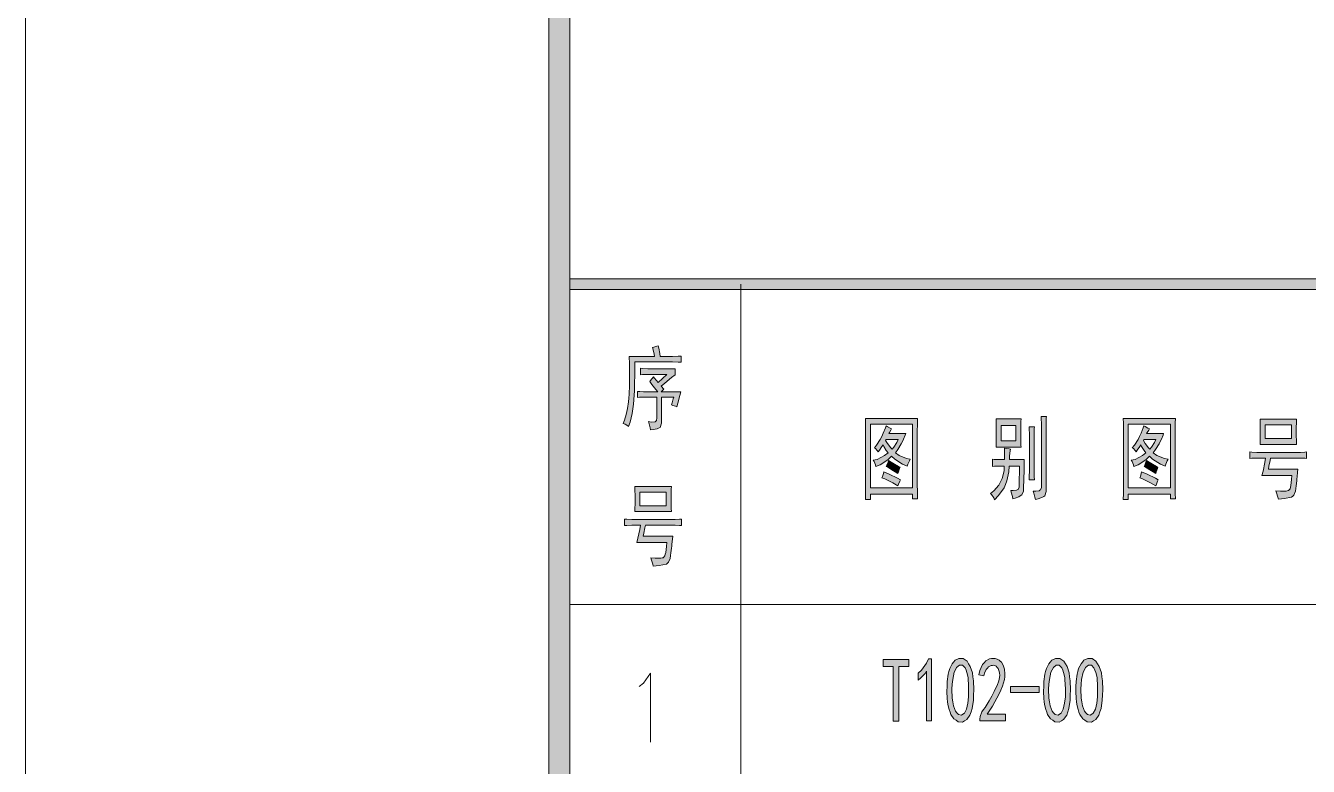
# Model space of a CAD drawing. Header units: millimetres. Extents: x 0 to 207, y 0 to 293.
# Drawn here: x 0 to 59.2, y 220.4 to 254.6 of the extents above; entities that cross this region are included whole.
import ezdxf

# ---------------------------------------------------------------- set-up
doc = ezdxf.new("R2010")
doc.units = ezdxf.units.MM

msp = doc.modelspace()

# ---------------------------------------------------------------- hatches: boundary and pattern name
h = msp.add_hatch(color=0)
h.dxf.hatch_style = 2
h.paths.add_polyline_path([(24.140583, 288.208861), (25.124833, 287.224611), (25.124833, 5.418667), (24.140583, 4.434417)])
h = msp.add_hatch(color=0)
h.dxf.hatch_style = 2
h.paths.add_polyline_path([(201.9935, 242.883972), (201.9935, 242.390083), (25.124833, 242.390083), (25.124833, 242.883972)])
h = msp.add_hatch(color=0)
h.dxf.hatch_style = 2
h.paths.add_polyline_path([(29.199417, 239.804222), (29.220583, 239.687806), (29.266444, 239.440861), (29.291139, 239.306806), (29.721528, 239.306806), (29.855583, 239.306806), (30.123694, 239.313861), (30.254222, 239.324444), (30.254222, 239.042222), (30.123694, 239.049278), (29.855583, 239.056333), (29.721528, 239.056333), (28.116389, 239.056333), (28.116389, 238.594194), (28.109333, 237.923917), (28.09875, 237.719306), (28.091694, 237.518222), (28.052889, 237.101944), (28.024667, 236.890278), (27.996444, 236.678611), (27.897667, 236.269389), (27.827111, 236.068306), (27.791833, 236.103583), (27.668361, 236.177667), (27.583694, 236.216472), (27.636611, 236.357583), (27.71775, 236.63275), (27.745972, 236.766806), (27.774194, 236.897333), (27.820056, 237.211306), (27.837694, 237.387694), (27.855333, 237.567611), (27.872972, 237.962722), (27.872972, 238.177917), (27.872972, 238.400167), (27.865917, 238.964611), (27.862389, 239.306806), (29.023028, 239.306806), (29.005389, 239.405583), (28.959528, 239.613722), (28.931306, 239.723083), (28.994806, 239.737194), (29.128861, 239.779528)])
h = msp.add_hatch(color=0)
h.dxf.hatch_style = 2
h.paths.add_polyline_path([(29.326417, 237.6805), (30.243639, 237.6805), (30.190722, 237.497056), (30.099, 237.147806), (30.056667, 236.982), (30.000222, 237.006694), (29.87675, 237.049028), (29.81325, 237.066667), (29.845, 237.165444), (29.894389, 237.348889), (29.919083, 237.430028), (29.351111, 237.430028), (29.351111, 236.399917), (29.351111, 236.227056), (29.284083, 236.022444), (29.217056, 235.994222), (29.150028, 235.966), (28.959528, 235.927194), (28.839583, 235.920139), (28.821944, 236.011861), (28.772556, 236.202361), (28.744333, 236.301139), (28.885444, 236.276444), (29.05125, 236.2835), (29.083, 236.318778), (29.111222, 236.350528), (29.135917, 236.466944), (29.128861, 236.551611), (29.128861, 237.430028), (28.60675, 237.430028), (28.5115, 237.430028), (28.331583, 237.422972), (28.246917, 237.412389), (28.246917, 237.694611), (28.345694, 237.687556), (28.518556, 237.6805), (28.592639, 237.6805), (29.174722, 237.6805), (29.093583, 237.786333), (28.906611, 238.019167), (28.804306, 238.142639), (28.825472, 238.177917), (28.913667, 238.28375), (28.977167, 238.361361), (29.012444, 238.319028), (29.121806, 238.195556), (29.199417, 238.110889), (29.594528, 238.477778), (28.86075, 238.477778), (28.723167, 238.477778), (28.476222, 238.467194), (28.373917, 238.460139), (28.373917, 238.76), (28.476222, 238.749417), (28.723167, 238.742361), (28.86075, 238.742361), (29.975528, 238.742361), (29.975528, 238.460139), (29.81325, 238.336667), (29.49575, 238.068556), (29.337, 237.927444), (29.453417, 237.796917)])
h = msp.add_hatch(color=0)
h.paths.add_polyline_path([(41.165639, 236.438722), (41.158583, 236.234111), (41.155056, 235.7755), (41.155056, 235.528556), (41.155056, 233.750556), (41.155056, 233.493028), (41.158583, 232.985028), (41.165639, 232.738083), (40.932806, 232.738083), (40.932806, 232.953278), (38.992528, 232.953278), (38.992528, 232.702806), (38.759694, 232.702806), (38.76675, 232.960333), (38.770278, 233.493028), (38.770278, 233.768194), (38.770278, 235.528556), (38.770278, 235.768444), (38.76675, 236.223528), (38.759694, 236.438722)])
h.paths.add_polyline_path([(40.932806, 233.2355), (40.932806, 236.174139), (38.992528, 236.174139), (38.992528, 233.2355)])
h = msp.add_hatch(color=0)
h.paths.add_polyline_path([(45.94225, 236.424611), (45.935194, 236.308194), (45.931667, 235.966), (45.931667, 235.74375), (45.931667, 235.517972), (45.935194, 235.204), (45.94225, 235.112278), (44.792194, 235.112278), (44.79925, 235.211056), (44.802778, 235.542667), (44.802778, 235.7755), (44.802778, 236.015389), (44.79925, 236.339944), (44.792194, 236.424611)])
h.paths.add_polyline_path([(45.709417, 235.412139), (45.709417, 236.12475), (45.025028, 236.12475), (45.025028, 235.412139)])
h = msp.add_hatch(color=0)
h.dxf.hatch_style = 2
h.paths.add_polyline_path([(47.117, 236.541028), (47.109944, 236.456361), (47.106417, 236.209417), (47.106417, 236.040083), (47.106417, 233.253139), (47.106417, 233.07675), (47.046444, 232.868611), (46.99, 232.836861), (46.930028, 232.805111), (46.739528, 232.738083), (46.605472, 232.702806), (46.587833, 232.805111), (46.534917, 232.995611), (46.499639, 233.087333), (46.623111, 233.087333), (46.778333, 233.1085), (46.813611, 233.126139), (46.848889, 233.147306), (46.884167, 233.260194), (46.884167, 233.351917), (46.884167, 236.040083), (46.884167, 236.191778), (46.877111, 236.438722), (46.873583, 236.541028)])
h = msp.add_hatch(color=0)
h.paths.add_polyline_path([(53.068361, 236.438722), (53.061306, 236.234111), (53.05425, 235.7755), (53.05425, 235.528556), (53.05425, 233.750556), (53.05425, 233.493028), (53.061306, 232.985028), (53.068361, 232.738083), (52.835528, 232.738083), (52.835528, 232.953278), (50.89525, 232.953278), (50.89525, 232.702806), (50.662417, 232.702806), (50.665944, 232.960333), (50.673, 233.493028), (50.673, 233.768194), (50.673, 235.528556), (50.673, 235.768444), (50.665944, 236.223528), (50.662417, 236.438722)])
h.paths.add_polyline_path([(52.835528, 233.2355), (52.835528, 236.174139), (50.89525, 236.174139), (50.89525, 233.2355)])
h = msp.add_hatch(color=0)
h.paths.add_polyline_path([(58.659889, 236.406972), (58.652833, 236.2835), (58.645778, 236.001278), (58.645778, 235.842528), (58.645778, 235.683778), (58.652833, 235.387444), (58.659889, 235.246333), (56.973611, 235.246333), (56.977139, 235.359222), (56.984194, 235.634389), (56.984194, 235.793139), (56.984194, 235.958944), (56.977139, 236.265861), (56.973611, 236.406972)])
h.paths.add_polyline_path([(58.427056, 235.510917), (58.427056, 236.142389), (57.206444, 236.142389), (57.206444, 235.510917)])
h = msp.add_hatch(color=0)
h.paths.add_polyline_path([(39.969722, 235.958944), (39.934444, 235.909556), (39.870944, 235.800194), (39.839194, 235.74375), (40.618833, 235.74375), (40.597667, 235.669667), (40.520056, 235.486222), (40.467139, 235.376861), (40.414222, 235.271028), (40.251944, 235.0135), (40.142583, 234.861806), (40.315444, 234.738333), (40.661167, 234.590167), (40.826972, 234.565472), (40.788167, 234.487861), (40.717611, 234.332639), (40.689389, 234.247972), (40.474194, 234.339694), (40.114361, 234.565472), (39.969722, 234.696), (39.800389, 234.53725), (39.440556, 234.307944), (39.246528, 234.230333), (39.228889, 234.307944), (39.165389, 234.449056), (39.119528, 234.512556), (39.3065, 234.554889), (39.648694, 234.731278), (39.807444, 234.861806), (39.722778, 234.971167), (39.606361, 235.154611), (39.574611, 235.228694), (39.521694, 235.144028), (39.408806, 234.978222), (39.352361, 234.897083), (39.310028, 234.964111), (39.225361, 235.062889), (39.1795, 235.094639), (39.278278, 235.211056), (39.444083, 235.472111), (39.514639, 235.61675), (39.585194, 235.764917), (39.683972, 236.008333), (39.712194, 236.107111), (39.772167, 236.068306), (39.899167, 235.990694)])
h.paths.add_polyline_path([(39.691028, 235.42625), (39.775694, 235.285139), (39.927389, 235.087583), (39.990889, 235.027611), (40.0685, 235.112278), (40.206083, 235.334528), (40.269583, 235.475639), (39.712194, 235.475639)])
h = msp.add_hatch(color=0)
h.dxf.hatch_style = 2
h.paths.add_polyline_path([(46.559611, 236.057722), (46.552556, 235.958944), (46.5455, 235.726111), (46.5455, 235.592056), (46.5455, 234.198583), (46.5455, 234.039833), (46.552556, 233.750556), (46.559611, 233.6165), (46.316194, 233.6165), (46.319722, 233.750556), (46.326778, 234.039833), (46.326778, 234.198583), (46.326778, 235.592056), (46.326778, 235.726111), (46.319722, 235.958944), (46.316194, 236.057722)])
h = msp.add_hatch(color=0)
h.paths.add_polyline_path([(51.868917, 235.958944), (51.837167, 235.909556), (51.770139, 235.800194), (51.741917, 235.74375), (52.521556, 235.74375), (52.496861, 235.669667), (52.422778, 235.486222), (52.369861, 235.376861), (52.316944, 235.271028), (52.154667, 235.0135), (52.045306, 234.861806), (52.218167, 234.738333), (52.560361, 234.590167), (52.729694, 234.565472), (52.690889, 234.487861), (52.620333, 234.332639), (52.592111, 234.247972), (52.376917, 234.339694), (52.017083, 234.565472), (51.868917, 234.696), (51.703111, 234.53725), (51.343278, 234.307944), (51.14925, 234.230333), (51.131611, 234.307944), (51.068111, 234.449056), (51.02225, 234.512556), (51.209222, 234.554889), (51.551417, 234.731278), (51.706639, 234.861806), (51.6255, 234.971167), (51.509083, 235.154611), (51.473806, 235.228694), (51.424417, 235.144028), (51.311528, 234.978222), (51.255083, 234.897083), (51.21275, 234.964111), (51.128083, 235.062889), (51.078694, 235.094639), (51.177472, 235.211056), (51.346806, 235.472111), (51.417361, 235.61675), (51.487917, 235.764917), (51.586694, 236.008333), (51.614917, 236.107111), (51.671361, 236.068306), (51.801889, 235.990694)])
h.paths.add_polyline_path([(51.590222, 235.42625), (51.678417, 235.285139), (51.830111, 235.087583), (51.893611, 235.027611), (51.967694, 235.112278), (52.108806, 235.334528), (52.172306, 235.475639), (51.614917, 235.475639)])
h = msp.add_hatch(color=0)
h.dxf.hatch_style = 2
h.paths.add_polyline_path([(45.187306, 234.547833), (45.187306, 234.639556), (45.18025, 234.904139), (45.176722, 235.077), (45.250806, 235.062889), (45.391917, 235.038194), (45.455417, 235.027611), (45.437778, 234.953528), (45.413083, 234.713639), (45.409556, 234.547833), (46.093944, 234.547833), (46.086889, 234.456111), (46.083361, 234.205639), (46.083361, 234.050417), (46.058667, 233.217861), (46.051611, 233.087333), (45.977528, 232.910944), (45.906972, 232.868611), (45.836417, 232.829806), (45.670611, 232.762778), (45.571833, 232.738083), (45.547139, 232.843917), (45.494222, 233.037944), (45.466, 233.119083), (45.575361, 233.119083), (45.727056, 233.136722), (45.769389, 233.150833), (45.808194, 233.168472), (45.850528, 233.26725), (45.850528, 233.351917), (45.871694, 234.247972), (45.395444, 234.247972), (45.377806, 233.983389), (45.293139, 233.560056), (45.226111, 233.401306), (45.162611, 233.242556), (44.908611, 232.88625), (44.721639, 232.688694), (44.682833, 232.780417), (44.587583, 232.928583), (44.534667, 232.985028), (44.686361, 233.101444), (44.915667, 233.369556), (44.996806, 233.517722), (45.074417, 233.665889), (45.159083, 234.032778), (45.162611, 234.247972), (44.943889, 234.247972), (44.873333, 234.247972), (44.718111, 234.240917), (44.629917, 234.230333), (44.629917, 234.565472), (44.711056, 234.554889), (44.866278, 234.547833), (44.943889, 234.547833)])
h = msp.add_hatch(color=0)
h.dxf.hatch_style = 2
h.paths.add_polyline_path([(39.828611, 234.498444), (40.026167, 234.382028), (40.294278, 234.230333), (40.364833, 234.198583), (40.333083, 234.131556), (40.283694, 233.983389), (40.259, 233.898722), (40.061444, 234.032778), (39.793333, 234.198583), (39.722778, 234.230333), (39.754528, 234.290306), (39.807444, 234.424361)])
h = msp.add_hatch(color=0)
h.dxf.hatch_style = 2
h.paths.add_polyline_path([(51.731333, 234.498444), (51.928889, 234.382028), (52.197, 234.230333), (52.264028, 234.198583), (52.235806, 234.131556), (52.182889, 233.983389), (52.161722, 233.898722), (51.964167, 234.032778), (51.696056, 234.198583), (51.6255, 234.230333), (51.653722, 234.290306), (51.706639, 234.424361)])
h = msp.add_hatch(color=0)
h.dxf.hatch_style = 2
h.paths.add_polyline_path([(58.726917, 234.879444), (58.839806, 234.879444), (59.037361, 234.8865), (59.122028, 234.897083), (59.122028, 234.597222), (59.037361, 234.604278), (58.839806, 234.614861), (58.726917, 234.614861), (57.460444, 234.614861), (57.439278, 234.498444), (57.386361, 234.240917), (57.358139, 234.099806), (58.726917, 234.099806), (58.709278, 233.96575), (58.684583, 233.7435), (58.674, 233.651778), (58.666944, 233.560056), (58.64225, 233.337806), (58.624611, 233.210806), (58.606972, 233.080278), (58.536417, 232.907417), (58.4835, 232.861556), (58.430583, 232.815694), (58.098972, 232.745139), (57.820278, 232.720444), (57.799111, 232.812167), (57.739139, 233.002667), (57.703861, 233.101444), (57.915528, 233.094389), (58.180111, 233.094389), (58.233028, 233.101444), (58.289472, 233.112028), (58.363556, 233.196694), (58.377667, 233.277833), (58.395306, 233.355444), (58.430583, 233.627083), (58.448222, 233.817583), (57.065333, 233.817583), (57.11825, 234.015139), (57.199389, 234.413778), (57.227611, 234.614861), (56.948917, 234.614861), (56.828972, 234.614861), (56.599667, 234.604278), (56.497361, 234.597222), (56.497361, 234.897083), (56.599667, 234.8865), (56.828972, 234.879444), (56.948917, 234.879444)])
h = msp.add_hatch(color=0)
h.dxf.hatch_style = 2
h.paths.add_polyline_path([(39.606361, 233.983389), (39.863889, 233.874028), (40.248417, 233.690583), (40.375417, 233.6165), (40.347194, 233.549472), (40.287222, 233.408361), (40.259, 233.334278), (40.019111, 233.475389), (39.65575, 233.658833), (39.525222, 233.701167), (39.549917, 233.768194), (39.59225, 233.909306)])
h = msp.add_hatch(color=0)
h.dxf.hatch_style = 2
h.paths.add_polyline_path([(51.509083, 233.983389), (51.766611, 233.874028), (52.147611, 233.690583), (52.278139, 233.6165), (52.246389, 233.549472), (52.189944, 233.408361), (52.161722, 233.334278), (51.921833, 233.475389), (51.554944, 233.658833), (51.427944, 233.701167), (51.452639, 233.768194), (51.491444, 233.909306)])
h = msp.add_hatch(color=0)
h.paths.add_polyline_path([(29.802667, 233.309583), (29.795611, 233.186111), (29.792083, 232.903889), (29.792083, 232.745139), (29.792083, 232.586389), (29.795611, 232.286528), (29.802667, 232.145417), (28.116389, 232.145417), (28.123444, 232.261833), (28.1305, 232.537), (28.1305, 232.69575), (28.1305, 232.861556), (28.123444, 233.168472), (28.116389, 233.309583)])
h.paths.add_polyline_path([(29.569833, 232.413528), (29.569833, 233.045), (28.349222, 233.045), (28.349222, 232.413528)])
h = msp.add_hatch(color=0)
h.dxf.hatch_style = 2
h.paths.add_polyline_path([(29.873222, 231.782056), (29.982583, 231.782056), (30.180139, 231.789111), (30.268333, 231.799694), (30.268333, 231.499833), (30.180139, 231.506889), (29.982583, 231.513944), (29.873222, 231.513944), (28.60675, 231.513944), (28.582056, 231.401056), (28.529139, 231.143528), (28.500917, 231.002417), (29.873222, 231.002417), (29.855583, 230.868361), (29.827361, 230.642583), (29.820306, 230.554389), (29.809722, 230.462667), (29.785028, 230.240417), (29.767389, 230.113417), (29.74975, 229.982889), (29.679194, 229.810028), (29.629806, 229.764167), (29.576889, 229.718306), (29.245278, 229.64775), (28.966583, 229.623056), (28.941889, 229.714778), (28.885444, 229.905278), (28.850167, 230.004056), (29.058306, 229.997), (29.322889, 229.997), (29.379333, 230.004056), (29.43225, 230.014639), (29.506333, 230.099306), (29.523972, 230.180444), (29.541611, 230.258056), (29.576889, 230.526167), (29.594528, 230.720194), (28.211639, 230.720194), (28.261028, 230.91775), (28.345694, 231.316389), (28.373917, 231.513944), (28.095222, 231.513944), (27.97175, 231.513944), (27.745972, 231.506889), (27.640139, 231.499833), (27.640139, 231.799694), (27.745972, 231.789111), (27.97175, 231.782056), (28.095222, 231.782056)])
h = msp.add_hatch(color=0)
h.dxf.hatch_style = 2
h.paths.add_polyline_path([(40.770528, 224.994611), (40.308389, 224.994611), (40.308389, 222.468722), (40.040278, 222.468722), (40.040278, 224.994611), (39.574611, 224.994611), (39.574611, 225.308583), (40.770528, 225.308583)])
h = msp.add_hatch(color=0)
h.dxf.hatch_style = 2
h.paths.add_polyline_path([(41.585444, 224.775889), (41.511361, 224.670056), (41.317333, 224.461917), (41.200917, 224.363139), (41.200917, 224.677111), (41.345556, 224.818222), (41.585444, 225.149833), (41.677167, 225.343861), (41.818278, 225.343861), (41.818278, 222.486361), (41.585444, 222.486361)])
h = msp.add_hatch(color=0)
h.paths.add_polyline_path([(42.527361, 224.070333), (42.530889, 224.292583), (42.57675, 224.641833), (42.615556, 224.768833), (42.650833, 224.899361), (42.760194, 225.111028), (42.83075, 225.192167), (42.897778, 225.276833), (43.070639, 225.357972), (43.172944, 225.357972), (43.27525, 225.357972), (43.451639, 225.238028), (43.525722, 225.118083), (43.603333, 224.998139), (43.702111, 224.69475), (43.723278, 224.511306), (43.747972, 224.327861), (43.762083, 223.911583), (43.7515, 223.671694), (43.744444, 223.435333), (43.684472, 223.050806), (43.635083, 222.902639), (43.585694, 222.750944), (43.437528, 222.542806), (43.33875, 222.486361), (43.239972, 222.426389), (43.042417, 222.4405), (42.943639, 222.511056), (42.844861, 222.581611), (42.707278, 222.768583), (42.664944, 222.885), (42.626139, 223.001417), (42.566167, 223.244833), (42.548528, 223.375361), (42.530889, 223.502361), (42.520306, 223.851611)])
h.paths.add_polyline_path([(42.770778, 224.172639), (42.753139, 223.943333), (42.763722, 223.537639), (42.795472, 223.357722), (42.823694, 223.177806), (42.918944, 222.927333), (42.985972, 222.85325), (43.053, 222.775639), (43.190583, 222.747417), (43.257611, 222.793278), (43.328167, 222.839139), (43.430472, 223.022583), (43.462222, 223.160167), (43.493972, 223.294222), (43.525722, 223.594083), (43.525722, 223.756361), (43.525722, 223.918639), (43.518667, 224.211444), (43.508083, 224.3455), (43.501028, 224.479556), (43.448111, 224.719444), (43.405778, 224.828806), (43.359917, 224.934639), (43.2435, 225.047528), (43.172944, 225.051056), (43.098861, 225.054583), (42.971861, 224.952278), (42.915417, 224.842917), (42.8625, 224.737083), (42.788417, 224.398417)])
h = msp.add_hatch(color=0)
h.dxf.hatch_style = 2
h.paths.add_polyline_path([(44.047833, 222.553389), (44.054889, 222.676861), (44.136028, 222.902639), (44.213639, 223.001417), (44.287722, 223.100194), (44.478222, 223.410639), (44.594639, 223.622306), (44.711056, 223.833972), (44.86275, 224.162056), (44.898028, 224.278472), (44.933306, 224.394889), (44.958, 224.595972), (44.950944, 224.677111), (44.940361, 224.761778), (44.887444, 224.899361), (44.838056, 224.952278), (44.792194, 225.005194), (44.686361, 225.051056), (44.626389, 225.044), (44.562889, 225.033417), (44.446472, 224.969917), (44.393556, 224.909944), (44.337111, 224.8535), (44.252444, 224.677111), (44.224222, 224.560694), (44.001972, 224.610083), (44.047833, 224.804111), (44.167778, 225.079278), (44.241861, 225.167472), (44.312417, 225.255667), (44.485278, 225.350917), (44.584056, 225.357972), (44.6405, 225.368556), (44.746333, 225.3615), (44.792194, 225.350917), (44.838056, 225.336806), (44.936833, 225.280361), (44.986222, 225.2345), (45.035611, 225.188639), (45.11675, 225.051056), (45.1485, 224.959333), (45.18025, 224.867611), (45.201417, 224.648889), (45.194361, 224.521889), (45.187306, 224.391361), (45.095583, 224.084444), (45.014444, 223.904528), (44.933306, 223.728139), (44.619333, 223.167222), (44.3865, 222.786222), (45.222583, 222.786222), (45.222583, 222.486361), (44.047833, 222.486361)])
h = msp.add_hatch(color=0)
h.paths.add_polyline_path([(46.99, 224.070333), (46.997056, 224.292583), (47.039389, 224.641833), (47.078194, 224.768833), (47.113472, 224.899361), (47.222833, 225.111028), (47.293389, 225.192167), (47.360417, 225.276833), (47.533278, 225.357972), (47.635583, 225.357972), (47.737889, 225.357972), (47.914278, 225.238028), (47.988361, 225.118083), (48.065972, 224.998139), (48.16475, 224.69475), (48.185917, 224.511306), (48.210611, 224.327861), (48.224722, 223.911583), (48.217667, 223.671694), (48.207083, 223.435333), (48.150639, 223.050806), (48.10125, 222.902639), (48.051861, 222.750944), (47.903694, 222.542806), (47.804917, 222.486361), (47.706139, 222.426389), (47.508583, 222.4405), (47.409806, 222.511056), (47.311028, 222.581611), (47.169917, 222.768583), (47.131111, 222.885), (47.088778, 223.001417), (47.032333, 223.244833), (47.014694, 223.375361), (46.997056, 223.502361), (46.982944, 223.851611)])
h.paths.add_polyline_path([(47.233417, 224.172639), (47.215778, 223.943333), (47.229889, 223.537639), (47.258111, 223.357722), (47.286333, 223.177806), (47.381583, 222.927333), (47.448611, 222.85325), (47.515639, 222.775639), (47.653222, 222.747417), (47.723778, 222.793278), (47.790806, 222.839139), (47.893111, 223.022583), (47.924861, 223.160167), (47.956611, 223.294222), (47.988361, 223.594083), (47.988361, 223.756361), (47.988361, 223.918639), (47.981306, 224.211444), (47.970722, 224.3455), (47.963667, 224.479556), (47.91075, 224.719444), (47.868417, 224.828806), (47.822556, 224.934639), (47.706139, 225.047528), (47.635583, 225.051056), (47.5615, 225.054583), (47.4345, 224.952278), (47.378056, 224.842917), (47.325139, 224.737083), (47.251056, 224.398417)])
h = msp.add_hatch(color=0)
h.paths.add_polyline_path([(48.478722, 224.070333), (48.48225, 224.292583), (48.528111, 224.641833), (48.563389, 224.768833), (48.602194, 224.899361), (48.711556, 225.111028), (48.778583, 225.192167), (48.849139, 225.276833), (49.022, 225.357972), (49.124306, 225.357972), (49.223083, 225.357972), (49.403, 225.238028), (49.477083, 225.118083), (49.551167, 224.998139), (49.649944, 224.69475), (49.674639, 224.511306), (49.699333, 224.327861), (49.713444, 223.911583), (49.702861, 223.671694), (49.695806, 223.435333), (49.635833, 223.050806), (49.586444, 222.902639), (49.537056, 222.750944), (49.388889, 222.542806), (49.290111, 222.486361), (49.191333, 222.426389), (48.993778, 222.4405), (48.895, 222.511056), (48.796222, 222.581611), (48.658639, 222.768583), (48.616306, 222.885), (48.5775, 223.001417), (48.517528, 223.244833), (48.499889, 223.375361), (48.48225, 223.502361), (48.471667, 223.851611)])
h.paths.add_polyline_path([(48.722139, 224.172639), (48.7045, 223.943333), (48.715083, 223.537639), (48.746833, 223.357722), (48.775056, 223.177806), (48.870306, 222.927333), (48.937333, 222.85325), (49.004361, 222.775639), (49.141944, 222.747417), (49.208972, 222.793278), (49.279528, 222.839139), (49.381833, 223.022583), (49.413583, 223.160167), (49.445333, 223.294222), (49.477083, 223.594083), (49.477083, 223.756361), (49.477083, 223.918639), (49.470028, 224.211444), (49.459444, 224.3455), (49.452389, 224.479556), (49.399472, 224.719444), (49.353611, 224.828806), (49.311278, 224.934639), (49.194861, 225.047528), (49.124306, 225.051056), (49.050222, 225.054583), (48.923222, 224.952278), (48.866778, 224.842917), (48.810333, 224.737083), (48.739778, 224.398417)])
h = msp.add_hatch(color=0)
h.dxf.hatch_style = 2
h.paths.add_polyline_path([(46.781861, 223.798694), (45.455417, 223.798694), (45.455417, 224.063278), (46.781861, 224.063278)])

# ---------------------------------------------------------------- linework, layer by layer
at = {"color": 0, "lineweight": 0}
for points in [[(0, 0), (206.918278, 0), (206.918278, 292.643278), (0, 292.643278)], [(24.140583, 288.208861), (25.124833, 287.224611), (25.124833, 5.418667), (24.140583, 4.434417)], [(201.9935, 242.883972), (201.9935, 242.390083), (25.124833, 242.390083), (25.124833, 242.883972)], [(29.199417, 239.804222), (29.220583, 239.687806), (29.266444, 239.440861), (29.291139, 239.306806), (29.721528, 239.306806), (29.855583, 239.306806), (30.123694, 239.313861), (30.254222, 239.324444), (30.254222, 239.042222), (30.123694, 239.049278), (29.855583, 239.056333), (29.721528, 239.056333), (28.116389, 239.056333), (28.116389, 238.594194), (28.109333, 237.923917), (28.09875, 237.719306), (28.091694, 237.518222), (28.052889, 237.101944), (28.024667, 236.890278), (27.996444, 236.678611), (27.897667, 236.269389), (27.827111, 236.068306), (27.791833, 236.103583), (27.668361, 236.177667), (27.583694, 236.216472), (27.636611, 236.357583), (27.71775, 236.63275), (27.745972, 236.766806), (27.774194, 236.897333), (27.820056, 237.211306), (27.837694, 237.387694), (27.855333, 237.567611), (27.872972, 237.962722), (27.872972, 238.177917), (27.872972, 238.400167), (27.865917, 238.964611), (27.862389, 239.306806), (29.023028, 239.306806), (29.005389, 239.405583), (28.959528, 239.613722), (28.931306, 239.723083), (28.994806, 239.737194), (29.128861, 239.779528)], [(29.326417, 237.6805), (30.243639, 237.6805), (30.190722, 237.497056), (30.099, 237.147806), (30.056667, 236.982), (30.000222, 237.006694), (29.87675, 237.049028), (29.81325, 237.066667), (29.845, 237.165444), (29.894389, 237.348889), (29.919083, 237.430028), (29.351111, 237.430028), (29.351111, 236.399917), (29.351111, 236.227056), (29.284083, 236.022444), (29.217056, 235.994222), (29.150028, 235.966), (28.959528, 235.927194), (28.839583, 235.920139), (28.821944, 236.011861), (28.772556, 236.202361), (28.744333, 236.301139), (28.885444, 236.276444), (29.05125, 236.2835), (29.083, 236.318778), (29.111222, 236.350528), (29.135917, 236.466944), (29.128861, 236.551611), (29.128861, 237.430028), (28.60675, 237.430028), (28.5115, 237.430028), (28.331583, 237.422972), (28.246917, 237.412389), (28.246917, 237.694611), (28.345694, 237.687556), (28.518556, 237.6805), (28.592639, 237.6805), (29.174722, 237.6805), (29.093583, 237.786333), (28.906611, 238.019167), (28.804306, 238.142639), (28.825472, 238.177917), (28.913667, 238.28375), (28.977167, 238.361361), (29.012444, 238.319028), (29.121806, 238.195556), (29.199417, 238.110889), (29.594528, 238.477778), (28.86075, 238.477778), (28.723167, 238.477778), (28.476222, 238.467194), (28.373917, 238.460139), (28.373917, 238.76), (28.476222, 238.749417), (28.723167, 238.742361), (28.86075, 238.742361), (29.975528, 238.742361), (29.975528, 238.460139), (29.81325, 238.336667), (29.49575, 238.068556), (29.337, 237.927444), (29.453417, 237.796917)], [(41.165639, 236.438722), (41.158583, 236.234111), (41.155056, 235.7755), (41.155056, 235.528556), (41.155056, 233.750556), (41.155056, 233.493028), (41.158583, 232.985028), (41.165639, 232.738083), (40.932806, 232.738083), (40.932806, 232.953278), (38.992528, 232.953278), (38.992528, 232.702806), (38.759694, 232.702806), (38.76675, 232.960333), (38.770278, 233.493028), (38.770278, 233.768194), (38.770278, 235.528556), (38.770278, 235.768444), (38.76675, 236.223528), (38.759694, 236.438722)], [(45.94225, 236.424611), (45.935194, 236.308194), (45.931667, 235.966), (45.931667, 235.74375), (45.931667, 235.517972), (45.935194, 235.204), (45.94225, 235.112278), (44.792194, 235.112278), (44.79925, 235.211056), (44.802778, 235.542667), (44.802778, 235.7755), (44.802778, 236.015389), (44.79925, 236.339944), (44.792194, 236.424611)], [(47.117, 236.541028), (47.109944, 236.456361), (47.106417, 236.209417), (47.106417, 236.040083), (47.106417, 233.253139), (47.106417, 233.07675), (47.046444, 232.868611), (46.99, 232.836861), (46.930028, 232.805111), (46.739528, 232.738083), (46.605472, 232.702806), (46.587833, 232.805111), (46.534917, 232.995611), (46.499639, 233.087333), (46.623111, 233.087333), (46.778333, 233.1085), (46.813611, 233.126139), (46.848889, 233.147306), (46.884167, 233.260194), (46.884167, 233.351917), (46.884167, 236.040083), (46.884167, 236.191778), (46.877111, 236.438722), (46.873583, 236.541028)], [(53.068361, 236.438722), (53.061306, 236.234111), (53.05425, 235.7755), (53.05425, 235.528556), (53.05425, 233.750556), (53.05425, 233.493028), (53.061306, 232.985028), (53.068361, 232.738083), (52.835528, 232.738083), (52.835528, 232.953278), (50.89525, 232.953278), (50.89525, 232.702806), (50.662417, 232.702806), (50.665944, 232.960333), (50.673, 233.493028), (50.673, 233.768194), (50.673, 235.528556), (50.673, 235.768444), (50.665944, 236.223528), (50.662417, 236.438722)], [(58.659889, 236.406972), (58.652833, 236.2835), (58.645778, 236.001278), (58.645778, 235.842528), (58.645778, 235.683778), (58.652833, 235.387444), (58.659889, 235.246333), (56.973611, 235.246333), (56.977139, 235.359222), (56.984194, 235.634389), (56.984194, 235.793139), (56.984194, 235.958944), (56.977139, 236.265861), (56.973611, 236.406972)], [(40.932806, 233.2355), (40.932806, 236.174139), (38.992528, 236.174139), (38.992528, 233.2355)], [(39.969722, 235.958944), (39.934444, 235.909556), (39.870944, 235.800194), (39.839194, 235.74375), (40.618833, 235.74375), (40.597667, 235.669667), (40.520056, 235.486222), (40.467139, 235.376861), (40.414222, 235.271028), (40.251944, 235.0135), (40.142583, 234.861806), (40.315444, 234.738333), (40.661167, 234.590167), (40.826972, 234.565472), (40.788167, 234.487861), (40.717611, 234.332639), (40.689389, 234.247972), (40.474194, 234.339694), (40.114361, 234.565472), (39.969722, 234.696), (39.800389, 234.53725), (39.440556, 234.307944), (39.246528, 234.230333), (39.228889, 234.307944), (39.165389, 234.449056), (39.119528, 234.512556), (39.3065, 234.554889), (39.648694, 234.731278), (39.807444, 234.861806), (39.722778, 234.971167), (39.606361, 235.154611), (39.574611, 235.228694), (39.521694, 235.144028), (39.408806, 234.978222), (39.352361, 234.897083), (39.310028, 234.964111), (39.225361, 235.062889), (39.1795, 235.094639), (39.278278, 235.211056), (39.444083, 235.472111), (39.514639, 235.61675), (39.585194, 235.764917), (39.683972, 236.008333), (39.712194, 236.107111), (39.772167, 236.068306), (39.899167, 235.990694)], [(45.709417, 235.412139), (45.709417, 236.12475), (45.025028, 236.12475), (45.025028, 235.412139)], [(46.559611, 236.057722), (46.552556, 235.958944), (46.5455, 235.726111), (46.5455, 235.592056), (46.5455, 234.198583), (46.5455, 234.039833), (46.552556, 233.750556), (46.559611, 233.6165), (46.316194, 233.6165), (46.319722, 233.750556), (46.326778, 234.039833), (46.326778, 234.198583), (46.326778, 235.592056), (46.326778, 235.726111), (46.319722, 235.958944), (46.316194, 236.057722)], [(52.835528, 233.2355), (52.835528, 236.174139), (50.89525, 236.174139), (50.89525, 233.2355)], [(51.868917, 235.958944), (51.837167, 235.909556), (51.770139, 235.800194), (51.741917, 235.74375), (52.521556, 235.74375), (52.496861, 235.669667), (52.422778, 235.486222), (52.369861, 235.376861), (52.316944, 235.271028), (52.154667, 235.0135), (52.045306, 234.861806), (52.218167, 234.738333), (52.560361, 234.590167), (52.729694, 234.565472), (52.690889, 234.487861), (52.620333, 234.332639), (52.592111, 234.247972), (52.376917, 234.339694), (52.017083, 234.565472), (51.868917, 234.696), (51.703111, 234.53725), (51.343278, 234.307944), (51.14925, 234.230333), (51.131611, 234.307944), (51.068111, 234.449056), (51.02225, 234.512556), (51.209222, 234.554889), (51.551417, 234.731278), (51.706639, 234.861806), (51.6255, 234.971167), (51.509083, 235.154611), (51.473806, 235.228694), (51.424417, 235.144028), (51.311528, 234.978222), (51.255083, 234.897083), (51.21275, 234.964111), (51.128083, 235.062889), (51.078694, 235.094639), (51.177472, 235.211056), (51.346806, 235.472111), (51.417361, 235.61675), (51.487917, 235.764917), (51.586694, 236.008333), (51.614917, 236.107111), (51.671361, 236.068306), (51.801889, 235.990694)], [(58.427056, 235.510917), (58.427056, 236.142389), (57.206444, 236.142389), (57.206444, 235.510917)], [(39.691028, 235.42625), (39.775694, 235.285139), (39.927389, 235.087583), (39.990889, 235.027611), (40.0685, 235.112278), (40.206083, 235.334528), (40.269583, 235.475639), (39.712194, 235.475639)], [(45.187306, 234.547833), (45.187306, 234.639556), (45.18025, 234.904139), (45.176722, 235.077), (45.250806, 235.062889), (45.391917, 235.038194), (45.455417, 235.027611), (45.437778, 234.953528), (45.413083, 234.713639), (45.409556, 234.547833), (46.093944, 234.547833), (46.086889, 234.456111), (46.083361, 234.205639), (46.083361, 234.050417), (46.058667, 233.217861), (46.051611, 233.087333), (45.977528, 232.910944), (45.906972, 232.868611), (45.836417, 232.829806), (45.670611, 232.762778), (45.571833, 232.738083), (45.547139, 232.843917), (45.494222, 233.037944), (45.466, 233.119083), (45.575361, 233.119083), (45.727056, 233.136722), (45.769389, 233.150833), (45.808194, 233.168472), (45.850528, 233.26725), (45.850528, 233.351917), (45.871694, 234.247972), (45.395444, 234.247972), (45.377806, 233.983389), (45.293139, 233.560056), (45.226111, 233.401306), (45.162611, 233.242556), (44.908611, 232.88625), (44.721639, 232.688694), (44.682833, 232.780417), (44.587583, 232.928583), (44.534667, 232.985028), (44.686361, 233.101444), (44.915667, 233.369556), (44.996806, 233.517722), (45.074417, 233.665889), (45.159083, 234.032778), (45.162611, 234.247972), (44.943889, 234.247972), (44.873333, 234.247972), (44.718111, 234.240917), (44.629917, 234.230333), (44.629917, 234.565472), (44.711056, 234.554889), (44.866278, 234.547833), (44.943889, 234.547833)], [(51.590222, 235.42625), (51.678417, 235.285139), (51.830111, 235.087583), (51.893611, 235.027611), (51.967694, 235.112278), (52.108806, 235.334528), (52.172306, 235.475639), (51.614917, 235.475639)], [(39.828611, 234.498444), (40.026167, 234.382028), (40.294278, 234.230333), (40.364833, 234.198583), (40.333083, 234.131556), (40.283694, 233.983389), (40.259, 233.898722), (40.061444, 234.032778), (39.793333, 234.198583), (39.722778, 234.230333), (39.754528, 234.290306), (39.807444, 234.424361)], [(51.731333, 234.498444), (51.928889, 234.382028), (52.197, 234.230333), (52.264028, 234.198583), (52.235806, 234.131556), (52.182889, 233.983389), (52.161722, 233.898722), (51.964167, 234.032778), (51.696056, 234.198583), (51.6255, 234.230333), (51.653722, 234.290306), (51.706639, 234.424361)], [(58.726917, 234.879444), (58.839806, 234.879444), (59.037361, 234.8865), (59.122028, 234.897083), (59.122028, 234.597222), (59.037361, 234.604278), (58.839806, 234.614861), (58.726917, 234.614861), (57.460444, 234.614861), (57.439278, 234.498444), (57.386361, 234.240917), (57.358139, 234.099806), (58.726917, 234.099806), (58.709278, 233.96575), (58.684583, 233.7435), (58.674, 233.651778), (58.666944, 233.560056), (58.64225, 233.337806), (58.624611, 233.210806), (58.606972, 233.080278), (58.536417, 232.907417), (58.4835, 232.861556), (58.430583, 232.815694), (58.098972, 232.745139), (57.820278, 232.720444), (57.799111, 232.812167), (57.739139, 233.002667), (57.703861, 233.101444), (57.915528, 233.094389), (58.180111, 233.094389), (58.233028, 233.101444), (58.289472, 233.112028), (58.363556, 233.196694), (58.377667, 233.277833), (58.395306, 233.355444), (58.430583, 233.627083), (58.448222, 233.817583), (57.065333, 233.817583), (57.11825, 234.015139), (57.199389, 234.413778), (57.227611, 234.614861), (56.948917, 234.614861), (56.828972, 234.614861), (56.599667, 234.604278), (56.497361, 234.597222), (56.497361, 234.897083), (56.599667, 234.8865), (56.828972, 234.879444), (56.948917, 234.879444)], [(39.606361, 233.983389), (39.863889, 233.874028), (40.248417, 233.690583), (40.375417, 233.6165), (40.347194, 233.549472), (40.287222, 233.408361), (40.259, 233.334278), (40.019111, 233.475389), (39.65575, 233.658833), (39.525222, 233.701167), (39.549917, 233.768194), (39.59225, 233.909306)], [(51.509083, 233.983389), (51.766611, 233.874028), (52.147611, 233.690583), (52.278139, 233.6165), (52.246389, 233.549472), (52.189944, 233.408361), (52.161722, 233.334278), (51.921833, 233.475389), (51.554944, 233.658833), (51.427944, 233.701167), (51.452639, 233.768194), (51.491444, 233.909306)], [(29.802667, 233.309583), (29.795611, 233.186111), (29.792083, 232.903889), (29.792083, 232.745139), (29.792083, 232.586389), (29.795611, 232.286528), (29.802667, 232.145417), (28.116389, 232.145417), (28.123444, 232.261833), (28.1305, 232.537), (28.1305, 232.69575), (28.1305, 232.861556), (28.123444, 233.168472), (28.116389, 233.309583)], [(29.569833, 232.413528), (29.569833, 233.045), (28.349222, 233.045), (28.349222, 232.413528)], [(29.873222, 231.782056), (29.982583, 231.782056), (30.180139, 231.789111), (30.268333, 231.799694), (30.268333, 231.499833), (30.180139, 231.506889), (29.982583, 231.513944), (29.873222, 231.513944), (28.60675, 231.513944), (28.582056, 231.401056), (28.529139, 231.143528), (28.500917, 231.002417), (29.873222, 231.002417), (29.855583, 230.868361), (29.827361, 230.642583), (29.820306, 230.554389), (29.809722, 230.462667), (29.785028, 230.240417), (29.767389, 230.113417), (29.74975, 229.982889), (29.679194, 229.810028), (29.629806, 229.764167), (29.576889, 229.718306), (29.245278, 229.64775), (28.966583, 229.623056), (28.941889, 229.714778), (28.885444, 229.905278), (28.850167, 230.004056), (29.058306, 229.997), (29.322889, 229.997), (29.379333, 230.004056), (29.43225, 230.014639), (29.506333, 230.099306), (29.523972, 230.180444), (29.541611, 230.258056), (29.576889, 230.526167), (29.594528, 230.720194), (28.211639, 230.720194), (28.261028, 230.91775), (28.345694, 231.316389), (28.373917, 231.513944), (28.095222, 231.513944), (27.97175, 231.513944), (27.745972, 231.506889), (27.640139, 231.499833), (27.640139, 231.799694), (27.745972, 231.789111), (27.97175, 231.782056), (28.095222, 231.782056)], [(40.770528, 224.994611), (40.308389, 224.994611), (40.308389, 222.468722), (40.040278, 222.468722), (40.040278, 224.994611), (39.574611, 224.994611), (39.574611, 225.308583), (40.770528, 225.308583)], [(41.585444, 224.775889), (41.511361, 224.670056), (41.317333, 224.461917), (41.200917, 224.363139), (41.200917, 224.677111), (41.345556, 224.818222), (41.585444, 225.149833), (41.677167, 225.343861), (41.818278, 225.343861), (41.818278, 222.486361), (41.585444, 222.486361)], [(42.527361, 224.070333), (42.530889, 224.292583), (42.57675, 224.641833), (42.615556, 224.768833), (42.650833, 224.899361), (42.760194, 225.111028), (42.83075, 225.192167), (42.897778, 225.276833), (43.070639, 225.357972), (43.172944, 225.357972), (43.27525, 225.357972), (43.451639, 225.238028), (43.525722, 225.118083), (43.603333, 224.998139), (43.702111, 224.69475), (43.723278, 224.511306), (43.747972, 224.327861), (43.762083, 223.911583), (43.7515, 223.671694), (43.744444, 223.435333), (43.684472, 223.050806), (43.635083, 222.902639), (43.585694, 222.750944), (43.437528, 222.542806), (43.33875, 222.486361), (43.239972, 222.426389), (43.042417, 222.4405), (42.943639, 222.511056), (42.844861, 222.581611), (42.707278, 222.768583), (42.664944, 222.885), (42.626139, 223.001417), (42.566167, 223.244833), (42.548528, 223.375361), (42.530889, 223.502361), (42.520306, 223.851611)], [(42.770778, 224.172639), (42.753139, 223.943333), (42.763722, 223.537639), (42.795472, 223.357722), (42.823694, 223.177806), (42.918944, 222.927333), (42.985972, 222.85325), (43.053, 222.775639), (43.190583, 222.747417), (43.257611, 222.793278), (43.328167, 222.839139), (43.430472, 223.022583), (43.462222, 223.160167), (43.493972, 223.294222), (43.525722, 223.594083), (43.525722, 223.756361), (43.525722, 223.918639), (43.518667, 224.211444), (43.508083, 224.3455), (43.501028, 224.479556), (43.448111, 224.719444), (43.405778, 224.828806), (43.359917, 224.934639), (43.2435, 225.047528), (43.172944, 225.051056), (43.098861, 225.054583), (42.971861, 224.952278), (42.915417, 224.842917), (42.8625, 224.737083), (42.788417, 224.398417)], [(44.047833, 222.553389), (44.054889, 222.676861), (44.136028, 222.902639), (44.213639, 223.001417), (44.287722, 223.100194), (44.478222, 223.410639), (44.594639, 223.622306), (44.711056, 223.833972), (44.86275, 224.162056), (44.898028, 224.278472), (44.933306, 224.394889), (44.958, 224.595972), (44.950944, 224.677111), (44.940361, 224.761778), (44.887444, 224.899361), (44.838056, 224.952278), (44.792194, 225.005194), (44.686361, 225.051056), (44.626389, 225.044), (44.562889, 225.033417), (44.446472, 224.969917), (44.393556, 224.909944), (44.337111, 224.8535), (44.252444, 224.677111), (44.224222, 224.560694), (44.001972, 224.610083), (44.047833, 224.804111), (44.167778, 225.079278), (44.241861, 225.167472), (44.312417, 225.255667), (44.485278, 225.350917), (44.584056, 225.357972), (44.6405, 225.368556), (44.746333, 225.3615), (44.792194, 225.350917), (44.838056, 225.336806), (44.936833, 225.280361), (44.986222, 225.2345), (45.035611, 225.188639), (45.11675, 225.051056), (45.1485, 224.959333), (45.18025, 224.867611), (45.201417, 224.648889), (45.194361, 224.521889), (45.187306, 224.391361), (45.095583, 224.084444), (45.014444, 223.904528), (44.933306, 223.728139), (44.619333, 223.167222), (44.3865, 222.786222), (45.222583, 222.786222), (45.222583, 222.486361), (44.047833, 222.486361)], [(46.99, 224.070333), (46.997056, 224.292583), (47.039389, 224.641833), (47.078194, 224.768833), (47.113472, 224.899361), (47.222833, 225.111028), (47.293389, 225.192167), (47.360417, 225.276833), (47.533278, 225.357972), (47.635583, 225.357972), (47.737889, 225.357972), (47.914278, 225.238028), (47.988361, 225.118083), (48.065972, 224.998139), (48.16475, 224.69475), (48.185917, 224.511306), (48.210611, 224.327861), (48.224722, 223.911583), (48.217667, 223.671694), (48.207083, 223.435333), (48.150639, 223.050806), (48.10125, 222.902639), (48.051861, 222.750944), (47.903694, 222.542806), (47.804917, 222.486361), (47.706139, 222.426389), (47.508583, 222.4405), (47.409806, 222.511056), (47.311028, 222.581611), (47.169917, 222.768583), (47.131111, 222.885), (47.088778, 223.001417), (47.032333, 223.244833), (47.014694, 223.375361), (46.997056, 223.502361), (46.982944, 223.851611)], [(47.233417, 224.172639), (47.215778, 223.943333), (47.229889, 223.537639), (47.258111, 223.357722), (47.286333, 223.177806), (47.381583, 222.927333), (47.448611, 222.85325), (47.515639, 222.775639), (47.653222, 222.747417), (47.723778, 222.793278), (47.790806, 222.839139), (47.893111, 223.022583), (47.924861, 223.160167), (47.956611, 223.294222), (47.988361, 223.594083), (47.988361, 223.756361), (47.988361, 223.918639), (47.981306, 224.211444), (47.970722, 224.3455), (47.963667, 224.479556), (47.91075, 224.719444), (47.868417, 224.828806), (47.822556, 224.934639), (47.706139, 225.047528), (47.635583, 225.051056), (47.5615, 225.054583), (47.4345, 224.952278), (47.378056, 224.842917), (47.325139, 224.737083), (47.251056, 224.398417)], [(48.478722, 224.070333), (48.48225, 224.292583), (48.528111, 224.641833), (48.563389, 224.768833), (48.602194, 224.899361), (48.711556, 225.111028), (48.778583, 225.192167), (48.849139, 225.276833), (49.022, 225.357972), (49.124306, 225.357972), (49.223083, 225.357972), (49.403, 225.238028), (49.477083, 225.118083), (49.551167, 224.998139), (49.649944, 224.69475), (49.674639, 224.511306), (49.699333, 224.327861), (49.713444, 223.911583), (49.702861, 223.671694), (49.695806, 223.435333), (49.635833, 223.050806), (49.586444, 222.902639), (49.537056, 222.750944), (49.388889, 222.542806), (49.290111, 222.486361), (49.191333, 222.426389), (48.993778, 222.4405), (48.895, 222.511056), (48.796222, 222.581611), (48.658639, 222.768583), (48.616306, 222.885), (48.5775, 223.001417), (48.517528, 223.244833), (48.499889, 223.375361), (48.48225, 223.502361), (48.471667, 223.851611)], [(48.722139, 224.172639), (48.7045, 223.943333), (48.715083, 223.537639), (48.746833, 223.357722), (48.775056, 223.177806), (48.870306, 222.927333), (48.937333, 222.85325), (49.004361, 222.775639), (49.141944, 222.747417), (49.208972, 222.793278), (49.279528, 222.839139), (49.381833, 223.022583), (49.413583, 223.160167), (49.445333, 223.294222), (49.477083, 223.594083), (49.477083, 223.756361), (49.477083, 223.918639), (49.470028, 224.211444), (49.459444, 224.3455), (49.452389, 224.479556), (49.399472, 224.719444), (49.353611, 224.828806), (49.311278, 224.934639), (49.194861, 225.047528), (49.124306, 225.051056), (49.050222, 225.054583), (48.923222, 224.952278), (48.866778, 224.842917), (48.810333, 224.737083), (48.739778, 224.398417)], [(46.781861, 223.798694), (45.455417, 223.798694), (45.455417, 224.063278), (46.781861, 224.063278)]]:
    msp.add_lwpolyline(points, close=True, dxfattribs=at)
for points in [[(33.009417, 242.637028), (33.009417, 15.889111)], [(25.124833, 227.859167), (201.9935, 227.859167)], [(28.310417, 224.070333), (28.522083, 224.222028), (28.839583, 224.677111), (28.839583, 221.495056)]]:
    msp.add_lwpolyline(points, dxfattribs=at)

doc.saveas('drawing.dxf')
